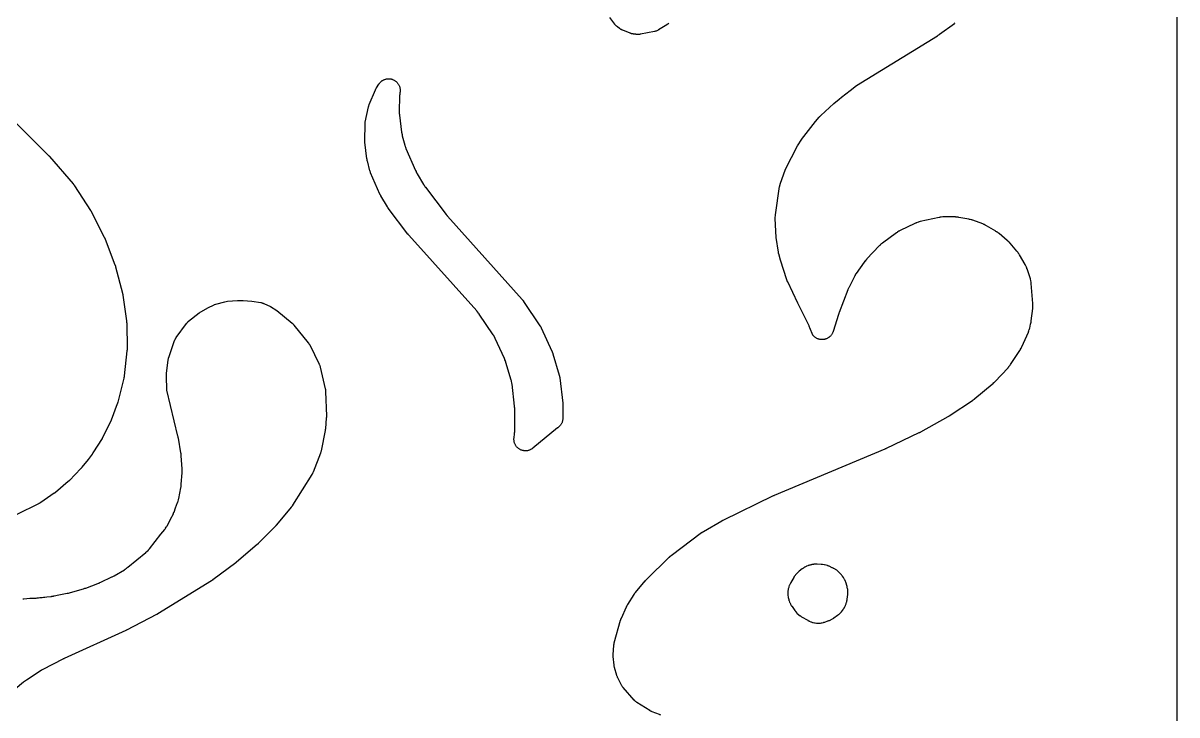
# Model space of a CAD drawing. Header units: millimetres. Extents: x 0 to 300, y 0 to 300.
# Drawn here: x 150.5 to 300.1, y 120.7 to 210.4 of the extents above; entities that cross this region are included whole.
import ezdxf

# ---------------------------------------------------------------- set-up
doc = ezdxf.new("R2010")
doc.units = ezdxf.units.MM
doc.layers.add('CUT', color=7, linetype='CONTINUOUS')

msp = doc.modelspace()

# ---------------------------------------------------------------- linework, layer by layer
at = {"layer": 'CUT'}
for points in [[(140.0684, 300.0625), (193.3882, 300.0625), (298.533, 300.0625), (298.5625, 300.0625), (299.4478, 300.0625), (299.5212, 300.0589), (299.5794, 300.0503), (299.6365, 300.036), (299.6918, 300.0162), (299.745, 299.991), (299.7954, 299.9608), (299.8427, 299.9257), (299.8863, 299.8863), (299.9257, 299.8427), (299.9608, 299.7954), (299.991, 299.745), (300.0162, 299.6918), (300.036, 299.6365), (300.0503, 299.5794), (300.0589, 299.5212), (300.0625, 299.4478), (300.0625, 298.5625), (300.0625, 1.4375)], [(234.199, 210.3648), (234.1912, 210.3577), (234.1783, 210.3458), (234.1464, 210.318), (234.0914, 210.2722), (234.0667, 210.2524), (234.064, 210.2503), (234.0386, 210.2314), (233.9805, 210.1896), (233.9456, 210.1657), (233.9309, 210.1561), (233.922, 210.1504), (232.8587, 209.4766), (232.8498, 209.471), (232.8419, 209.4662), (232.7902, 209.4365), (232.7136, 209.396), (232.6245, 209.3549), (232.5638, 209.3308), (232.4707, 209.2996), (232.3871, 209.2766), (232.3292, 209.2627), (232.3201, 209.2608), (232.3098, 209.2588), (230.5191, 208.9132), (230.5079, 208.9111), (230.4892, 208.9078), (230.4439, 208.9008), (230.3845, 208.8932), (230.3047, 208.8866), (230.2245, 208.8836), (230.1444, 208.8841), (230.0846, 208.8871), (230.039, 208.8906), (230.0201, 208.8926), (230.0087, 208.8938), (229.9214, 208.9038), (229.916, 208.9045), (229.9034, 208.906), (229.8989, 208.9066), (229.8886, 208.9079), (229.8852, 208.9083), (229.8557, 208.9118), (229.8516, 208.9123), (229.6136, 208.9393), (229.6033, 208.9406), (229.5879, 208.9425), (229.5485, 208.9483), (229.499, 208.9567), (229.432, 208.9708), (229.3653, 208.9875), (229.2995, 209.0066), (229.2509, 209.0228), (229.214, 209.036), (229.1988, 209.0418), (229.1897, 209.0453), (228.207, 209.4326), (228.1974, 209.4365), (228.1815, 209.443), (228.1436, 209.4595), (228.0944, 209.4822), (228.0299, 209.5152), (227.9667, 209.5509), (227.9051, 209.5889), (227.8602, 209.6193), (227.8264, 209.6432), (227.8126, 209.6535), (227.8044, 209.6597), (227.5222, 209.8748), (227.5139, 209.8812), (227.5001, 209.892), (227.4677, 209.9185), (227.426, 209.9543), (227.3724, 210.0043), (227.3206, 210.0567), (227.2712, 210.111), (227.2359, 210.153), (227.2097, 210.1858), (227.1991, 210.1996), (227.1928, 210.208), (226.5375, 211.0885)], [(233.1358, 120.651), (233.0753, 120.6691), (233.0029, 120.6934), (232.9698, 120.7052), (232.0291, 121.063), (232.0184, 121.0671), (232.0087, 121.071), (231.968, 121.0882), (231.8962, 121.1207), (231.8661, 121.1351), (231.8379, 121.1499), (231.7726, 121.1858), (231.7345, 121.208), (231.722, 121.2157), (231.7112, 121.2224), (230.0521, 122.2761), (230.0431, 122.2819), (230.0372, 122.2857), (229.9991, 122.312), (229.9447, 122.3515), (229.8858, 122.3983), (229.8474, 122.4315), (229.7966, 122.479), (229.759, 122.5169), (229.7301, 122.5475), (229.7212, 122.5573), (229.7133, 122.5662), (228.2756, 124.2032), (228.2298, 124.2608), (228.1511, 124.3685), (228.1002, 124.4464), (228.085, 124.4724), (228.0672, 124.5044), (228.062, 124.5144), (228.0572, 124.5235), (227.5685, 125.4733), (227.5636, 125.4829), (227.5593, 125.4916), (227.5416, 125.5293), (227.5112, 125.5977), (227.499, 125.6269), (227.4883, 125.6551), (227.4645, 125.7215), (227.4514, 125.7611), (227.4473, 125.7745), (227.4439, 125.786), (227.1484, 126.7989), (227.1455, 126.8089), (227.143, 126.818), (227.133, 126.8572), (227.1166, 126.9281), (227.1102, 126.9582), (227.1052, 126.987), (227.0945, 127.0548), (227.0891, 127.095), (227.0876, 127.1084), (227.0864, 127.1201), (226.9785, 128.2191), (226.9776, 128.2286), (226.9769, 128.2373), (226.9744, 128.2744), (226.9714, 128.3413), (226.9705, 128.3696), (226.9706, 128.3965), (226.9719, 128.4596), (226.9734, 128.4969), (226.9742, 128.5093), (226.9749, 128.5201), (227.0584, 129.6586), (227.0593, 129.6697), (227.0601, 129.6797), (227.0649, 129.7227), (227.0752, 129.7997), (227.0802, 129.8322), (227.0862, 129.8629), (227.1015, 129.9346), (227.1115, 129.9767), (227.1152, 129.9907), (227.1185, 130.0028), (227.9416, 132.9551), (227.9436, 132.9619), (227.9481, 132.9778), (227.9489, 132.9805), (227.9578, 133.0092), (227.9758, 133.0636), (227.9973, 133.1221), (228.0258, 133.1918), (228.0395, 133.2237), (228.7091, 134.6983), (228.7154, 134.7117), (228.7302, 134.7429), (228.7366, 134.7563), (228.7444, 134.772), (228.751, 134.7851), (228.7666, 134.8154), (228.7734, 134.8284), (228.779, 134.8388), (228.786, 134.8517), (228.8027, 134.8816), (228.8099, 134.8944), (228.8189, 134.9098), (228.8263, 134.9225), (228.844, 134.9519), (228.8516, 134.9644), (229.6717, 136.2814), (229.6803, 136.295), (229.7007, 136.3265), (229.7095, 136.3399), (229.7204, 136.3561), (229.7295, 136.3694), (229.751, 136.4001), (229.7604, 136.4132), (229.7679, 136.4236), (229.7775, 136.4365), (229.8, 136.4664), (229.8098, 136.4792), (229.8219, 136.4946), (229.8319, 136.5072), (229.8556, 136.5363), (229.8658, 136.5486), (231.1226, 138.0416), (231.1295, 138.0497), (231.1457, 138.0685), (231.1527, 138.0765), (231.1613, 138.0863), (231.1684, 138.0942), (231.1851, 138.1127), (231.1923, 138.1205), (231.1981, 138.1268), (231.2054, 138.1346), (231.2225, 138.1526), (231.2298, 138.1603), (231.2389, 138.1696), (231.2463, 138.1772), (231.2639, 138.1948), (231.2714, 138.2023), (234.2487, 141.1267), (234.2595, 141.1371), (234.2847, 141.1612), (234.2957, 141.1714), (234.3091, 141.1837), (234.3202, 141.1937), (234.3463, 141.2169), (234.3575, 141.2268), (234.3666, 141.2346), (234.378, 141.2442), (234.4049, 141.2665), (234.4165, 141.276), (234.4307, 141.2874), (234.4424, 141.2967), (234.47, 141.3181), (234.4819, 141.3271), (238.4441, 144.2988), (238.4545, 144.3065), (238.4789, 144.3243), (238.4895, 144.3318), (238.5024, 144.341), (238.513, 144.3483), (238.5379, 144.3654), (238.5486, 144.3726), (238.5573, 144.3784), (238.5681, 144.3855), (238.5935, 144.4018), (238.6045, 144.4087), (238.6179, 144.4171), (238.6289, 144.4238), (238.6547, 144.4394), (238.6659, 144.446), (241.0612, 145.8446), (241.0674, 145.8481), (241.0818, 145.8564), (241.0879, 145.8599), (241.103, 145.8684), (241.1105, 145.8726), (241.1282, 145.8823), (241.1358, 145.8864), (241.142, 145.8898), (241.1498, 145.8939), (241.168, 145.9035), (241.1759, 145.9075), (241.1796, 145.9094), (241.1888, 145.9141), (241.2104, 145.9249), (241.2197, 145.9295), (247.7622, 149.0965), (247.7666, 149.0986), (247.777, 149.1036), (247.7814, 149.1057), (247.7921, 149.1107), (247.7975, 149.1132), (247.8101, 149.1191), (247.8155, 149.1216), (247.82, 149.1236), (247.8255, 149.1261), (247.8384, 149.1318), (247.8433, 149.134), (247.8535, 149.1384), (247.8685, 149.1449), (247.875, 149.1476), (262.249, 155.1792), (262.2551, 155.1818), (262.2972, 155.2), (262.3037, 155.2029), (262.356, 155.2262), (262.3624, 155.2291), (262.4035, 155.2481), (262.4102, 155.2512), (266.6535, 157.27), (266.6619, 157.2741), (266.7203, 157.303), (266.7293, 157.3075), (266.8015, 157.3448), (266.8102, 157.3494), (266.8668, 157.3798), (266.8761, 157.3848), (270.4089, 159.363), (270.4182, 159.3683), (270.482, 159.4055), (270.4918, 159.4113), (270.5705, 159.4593), (270.5799, 159.4652), (270.6414, 159.5042), (270.6514, 159.5107), (273.5389, 161.4259), (273.5524, 161.4352), (273.6397, 161.4965), (273.653, 161.5062), (273.7603, 161.5862), (273.7733, 161.5961), (273.8571, 161.6622), (273.8698, 161.6725), (276.1157, 163.5455), (276.1294, 163.5573), (276.2179, 163.6358), (276.2313, 163.648), (276.3393, 163.7498), (276.3523, 163.7625), (276.4358, 163.8461), (276.4485, 163.8592), (278.1647, 165.6852), (278.1733, 165.6945), (278.2284, 165.7557), (278.2368, 165.7652), (278.2691, 165.8027), (278.2853, 165.8222), (278.3875, 165.9512), (278.4028, 165.9714), (278.4319, 166.0115), (278.4392, 166.0218), (278.4862, 166.0894), (278.4933, 166.0999), (279.7041, 167.926), (279.711, 167.9368), (279.7556, 168.0073), (279.7624, 168.0182), (279.7883, 168.0612), (279.8011, 168.0834), (279.881, 168.2298), (279.8929, 168.2526), (279.915, 168.2976), (279.9205, 168.3092), (279.9558, 168.3849), (279.9611, 168.3966), (280.7984, 170.3007), (280.8036, 170.3127), (280.8361, 170.3913), (280.841, 170.4034), (280.8595, 170.4511), (280.8684, 170.4757), (280.9231, 170.6367), (280.9309, 170.6616), (280.9452, 170.7107), (280.9487, 170.7233), (280.9707, 170.8055), (280.974, 170.8182), (281.0939, 171.3084), (281.0979, 171.3258), (281.1221, 171.4397), (281.1256, 171.4573), (281.1518, 171.6011), (281.1547, 171.6188), (281.1722, 171.7339), (281.1746, 171.7517), (281.3711, 173.3766), (281.3727, 173.3915), (281.382, 173.4882), (281.3832, 173.5031), (281.3873, 173.5614), (281.3887, 173.5913), (281.3927, 173.7855), (281.3926, 173.8155), (281.3909, 173.8738), (281.3903, 173.8888), (281.385, 173.9858), (281.384, 174.0008), (281.1772, 176.6112), (281.1761, 176.6235), (281.168, 176.7037), (281.1667, 176.7161), (281.1608, 176.7642), (281.1574, 176.7888), (281.1317, 176.9457), (281.1217, 176.9943), (281.0833, 177.1486), (281.0768, 177.1725), (281.0631, 177.219), (281.0595, 177.2309), (281.0351, 177.3077), (281.0313, 177.3195), (280.6295, 178.5035), (280.6246, 178.5174), (280.5915, 178.6076), (280.5863, 178.6214), (280.5651, 178.675), (280.5535, 178.7022), (280.4743, 178.877), (280.4614, 178.9036), (280.4351, 178.9549), (280.4281, 178.968), (280.3821, 179.0522), (280.3749, 179.0651), (279.646, 180.3261), (279.6389, 180.3381), (279.5919, 180.4151), (279.5846, 180.4269), (279.5553, 180.4726), (279.5398, 180.4956), (279.4354, 180.6427), (279.4189, 180.665), (279.3855, 180.7077), (279.3768, 180.7186), (279.3196, 180.7884), (279.3107, 180.799), (278.4298, 181.8256), (278.4217, 181.8347), (278.369, 181.8937), (278.3607, 181.9027), (278.3283, 181.9376), (278.3113, 181.955), (278.1989, 182.0664), (278.1812, 182.0832), (278.146, 182.1153), (278.137, 182.1234), (278.0774, 182.1756), (278.0682, 182.1835), (277.0165, 183.0678), (277.0069, 183.0757), (276.9439, 183.1265), (276.9341, 183.1342), (276.8956, 183.1639), (276.8756, 183.1787), (276.7436, 183.2722), (276.723, 183.2861), (276.6821, 183.3126), (276.6716, 183.3192), (276.6028, 183.3618), (276.5921, 183.3682), (275.381, 184.083), (275.3694, 184.0897), (275.2938, 184.1321), (275.2821, 184.1385), (275.236, 184.1629), (275.2122, 184.1749), (275.0557, 184.2494), (275.0314, 184.2603), (274.9834, 184.2806), (274.971, 184.2857), (274.8904, 184.3176), (274.878, 184.3224), (273.6104, 184.7927), (273.5981, 184.7971), (273.5177, 184.825), (273.5053, 184.8291), (273.4566, 184.8448), (273.4315, 184.8523), (273.2675, 184.8973), (273.2421, 184.9037), (273.1923, 184.9151), (273.1795, 184.9178), (273.0961, 184.935), (273.0833, 184.9374), (271.7821, 185.1752), (271.7696, 185.1774), (271.6884, 185.1904), (271.6759, 185.1923), (271.6269, 185.1991), (271.6018, 185.2021), (271.4381, 185.2179), (271.4129, 185.2198), (271.3635, 185.2225), (271.3508, 185.2231), (271.2686, 185.2258), (271.256, 185.2261), (269.9587, 185.2416), (269.9416, 185.2416), (269.8305, 185.2398), (269.8134, 185.2392), (269.7468, 185.2362), (269.7127, 185.2337), (269.4917, 185.2111), (269.4578, 185.2067), (269.3919, 185.1961), (269.3751, 185.1932), (269.2659, 185.1724), (269.2492, 185.169), (266.7812, 184.6275), (266.7638, 184.6234), (266.6514, 184.5952), (266.6342, 184.5906), (266.5673, 184.5717), (266.5333, 184.561), (266.3146, 184.4849), (266.2813, 184.4722), (266.2171, 184.4455), (266.2008, 184.4384), (266.0952, 184.3907), (266.079, 184.3831), (264.1829, 183.4584), (264.171, 183.4525), (264.0942, 183.4129), (264.0825, 183.4067), (264.0368, 183.3818), (264.0138, 183.3686), (263.8658, 183.2794), (263.8433, 183.2652), (263.8001, 183.2365), (263.7891, 183.229), (263.7182, 183.1796), (263.7074, 183.1718), (261.8886, 181.8429), (261.8779, 181.8348), (261.8085, 181.7817), (261.7979, 181.7734), (261.7569, 181.7406), (261.7364, 181.7233), (261.6051, 181.608), (261.5853, 181.5899), (261.5475, 181.5535), (261.5379, 181.544), (261.4763, 181.4821), (261.4669, 181.4725), (259.8603, 179.784), (259.8455, 179.7679), (259.7514, 179.6614), (259.7372, 179.6447), (259.624, 179.507), (259.6105, 179.4898), (259.5243, 179.3768), (259.5114, 179.3591), (258.4906, 177.9132), (258.4846, 177.9044), (258.443, 177.8432), (258.4368, 177.8341), (258.4103, 177.7934), (258.3979, 177.7736), (258.323, 177.6485), (258.3118, 177.629), (258.293, 177.5948), (258.288, 177.5855), (258.2539, 177.5207), (258.2485, 177.5101), (257.5539, 176.1248), (257.5476, 176.1117), (257.5074, 176.0265), (257.5014, 176.0133), (257.4535, 175.9051), (257.4478, 175.8918), (257.4118, 175.8047), (257.4065, 175.7913), (256.2661, 172.8337), (256.2628, 172.8249), (256.2403, 172.7637), (256.2369, 172.7542), (256.2102, 172.6775), (256.207, 172.6682), (256.1868, 172.6072), (256.1836, 172.5971), (255.4989, 170.3967), (255.4845, 170.3541), (255.4561, 170.2766), (255.4209, 170.1938), (255.3947, 170.1398), (255.3514, 170.0609), (255.32, 170.0099), (255.269, 169.9356), (255.2326, 169.888), (255.1745, 169.8192), (255.1335, 169.7755), (255.0688, 169.7129), (255.0237, 169.6734), (254.953, 169.6176), (254.9042, 169.5828), (254.8283, 169.5344), (254.7762, 169.5047), (254.6959, 169.464), (254.6411, 169.4397), (254.5571, 169.4073), (254.5001, 169.3885), (254.4133, 169.3647), (254.3548, 169.3517), (254.266, 169.3366), (254.2065, 169.3296), (254.1167, 169.3235), (254.0567, 169.3224), (253.9667, 169.3253), (253.907, 169.3302), (253.8177, 169.3421), (253.7588, 169.353), (253.6712, 169.3737), (253.6136, 169.3904), (253.5285, 169.4198), (253.4729, 169.4422), (253.3911, 169.48), (253.338, 169.5078), (253.2605, 169.5535), (253.2104, 169.5865), (253.1378, 169.6398), (253.0913, 169.6776), (253.0244, 169.7379), (252.9819, 169.7801), (252.9214, 169.8468), (252.8833, 169.8931), (252.8615, 169.9225), (252.4781, 170.8557), (252.4741, 170.8653), (252.4455, 170.9315), (252.441, 170.9417), (252.4038, 171.0236), (252.3992, 171.0335), (252.3687, 171.0977), (252.3636, 171.1082), (250.8965, 174.0451), (249.6109, 176.7944), (249.6053, 176.8067), (249.5943, 176.8311), (249.5055, 177.0619), (248.6616, 179.6308), (248.4396, 180.4348), (248.4364, 180.4466), (248.4291, 180.4744), (248.4261, 180.4863), (248.4225, 180.5009), (248.4196, 180.5129), (248.4132, 180.5408), (248.4104, 180.5528), (248.4083, 180.5625), (248.4058, 180.5745), (248.4001, 180.6026), (248.3977, 180.6147), (248.3949, 180.6294), (248.3927, 180.6415), (248.3877, 180.6698), (248.3857, 180.6819), (248.085, 182.5443), (247.9581, 185.023), (247.9593, 185.0425), (247.9603, 185.0567), (247.9959, 185.5134), (248.5567, 189.1635), (248.5582, 189.1734), (248.5597, 189.1823), (248.5668, 189.2202), (248.581, 189.2882), (248.5875, 189.3168), (248.5947, 189.3438), (248.6124, 189.4068), (248.6237, 189.4439), (248.6277, 189.4561), (248.6313, 189.4667), (249.3076, 191.442), (250.8487, 194.4488), (251.4184, 195.3017), (251.6601, 195.6127), (251.6686, 195.6238), (251.7043, 195.6697), (253.1912, 197.5837), (253.6867, 198.1695), (253.6953, 198.1795), (253.7155, 198.2027), (253.7242, 198.2125), (253.7349, 198.2245), (253.7437, 198.2342), (253.7646, 198.2567), (253.7736, 198.2663), (253.7809, 198.274), (253.79, 198.2835), (253.7925, 198.286), (253.8064, 198.2997), (253.8189, 198.312), (253.8219, 198.3149), (253.8769, 198.369), (255.5677, 199.9499), (256.2672, 200.5009), (256.5953, 200.7593), (257.7083, 201.6359), (258.5157, 202.2719), (269.0049, 208.7231), (269.0154, 208.7297), (269.0828, 208.7731), (269.0931, 208.7799), (269.1766, 208.8361), (269.1867, 208.8431), (269.1966, 208.85), (269.2038, 208.855), (269.2729, 208.9035), (269.2835, 208.9111), (271.2075, 210.3254), (271.2199, 210.3348), (271.2995, 210.3966)], [(140.2557, 206.6944), (153.7811, 193.1944), (153.786, 193.1895), (153.7971, 193.1782), (153.8019, 193.1733), (153.8135, 193.1614), (153.8193, 193.1554), (153.8327, 193.1414), (153.8384, 193.1353), (153.843, 193.1304), (153.8488, 193.1241), (153.8622, 193.1096), (153.8679, 193.1033), (153.8706, 193.1003), (153.8772, 193.0929), (153.8926, 193.0755), (153.8991, 193.068), (156.9438, 189.5378), (156.9539, 189.5259), (156.9772, 189.4979), (156.9871, 189.4858), (156.9989, 189.4711), (157.0086, 189.4589), (157.0308, 189.4302), (157.0403, 189.4178), (157.0477, 189.4078), (157.057, 189.3953), (157.0782, 189.3658), (157.0872, 189.3531), (157.0981, 189.3375), (157.1069, 189.3246), (157.1271, 189.2945), (157.1356, 189.2814), (159.2164, 186.0578), (159.2227, 186.048), (159.2371, 186.025), (159.2432, 186.0151), (159.2506, 186.003), (159.2566, 185.993), (159.2704, 185.9696), (159.2763, 185.9596), (159.281, 185.9515), (159.2867, 185.9413), (159.2999, 185.9176), (159.3055, 185.9074), (159.3122, 185.8949), (159.3177, 185.8847), (159.3303, 185.8606), (159.3356, 185.8503), (160.9927, 182.5865), (160.9978, 182.5761), (161.0098, 182.5518), (161.0148, 182.5414), (161.0209, 182.5286), (161.0258, 182.5181), (161.0371, 182.4935), (161.0419, 182.4829), (161.0457, 182.4744), (161.0503, 182.4638), (161.061, 182.4389), (161.0655, 182.4282), (161.0709, 182.4151), (161.0753, 182.4044), (161.0853, 182.3793), (161.0896, 182.3685), (162.38, 179.0085), (162.3844, 178.9967), (162.3945, 178.9693), (162.3987, 178.9576), (162.4038, 178.9432), (162.4079, 178.9313), (162.4172, 178.9037), (162.4211, 178.8918), (162.4242, 178.8822), (162.4279, 178.8703), (162.4365, 178.8423), (162.4401, 178.8304), (162.4443, 178.8157), (162.4477, 178.8037), (162.4555, 178.7755), (162.4588, 178.7634), (163.349, 175.3543), (163.3522, 175.3417), (163.3595, 175.3123), (163.3625, 175.2996), (163.366, 175.2842), (163.3689, 175.2715), (163.3752, 175.2419), (163.3779, 175.2292), (163.3799, 175.219), (163.3824, 175.2063), (163.3879, 175.1765), (163.3902, 175.1637), (163.3928, 175.1481), (163.3949, 175.1353), (163.3996, 175.1053), (163.4015, 175.0925), (163.8739, 171.7415), (163.8758, 171.7275), (163.8799, 171.6947), (163.8815, 171.6806), (163.8834, 171.6635), (163.8848, 171.6494), (163.8879, 171.6165), (163.8891, 171.6024), (163.8899, 171.5911), (163.8909, 171.577), (163.8929, 171.544), (163.8937, 171.5299), (163.8945, 171.5127), (163.895, 171.4985), (163.896, 171.4655), (163.8963, 171.4514), (163.9436, 168.1401), (163.9437, 168.1263), (163.9436, 168.0941), (163.9435, 168.0803), (163.9432, 168.0635), (163.9429, 168.0497), (163.9419, 168.0175), (163.9413, 168.0038), (163.9408, 167.9927), (163.9401, 167.9789), (163.9381, 167.9468), (163.9371, 167.9331), (163.9358, 167.9163), (163.9346, 167.9026), (163.9316, 167.8705), (163.9302, 167.8568), (163.5799, 164.6358), (163.5781, 164.6201), (163.5735, 164.5835), (163.5714, 164.5679), (163.5686, 164.5488), (163.5662, 164.5332), (163.5603, 164.4969), (163.5576, 164.4813), (163.5554, 164.4689), (163.5525, 164.4533), (163.5453, 164.4172), (163.5421, 164.4017), (163.538, 164.3829), (163.5345, 164.3675), (163.5261, 164.3317), (163.5223, 164.3163), (162.7378, 161.2274), (162.7348, 161.2158), (162.7275, 161.1888), (162.7244, 161.1772), (162.7204, 161.1631), (162.717, 161.1516), (162.7091, 161.1248), (162.7056, 161.1133), (162.7027, 161.1041), (162.6991, 161.0927), (162.6904, 161.066), (162.6866, 161.0547), (162.6819, 161.0408), (162.6779, 161.0295), (162.6685, 161.0031), (162.6644, 160.9918), (161.8847, 158.8909), (161.8804, 158.8796), (161.8703, 158.8533), (161.8658, 158.842), (161.8603, 158.8283), (161.8558, 158.8172), (161.8449, 158.7911), (161.8402, 158.78), (161.8363, 158.7711), (161.8314, 158.7601), (161.8199, 158.7343), (161.8148, 158.7234), (161.8086, 158.71), (161.8034, 158.6991), (161.7912, 158.6737), (161.7859, 158.6628), (160.8079, 156.7026), (160.803, 156.6928), (160.7913, 156.6702), (160.7863, 156.6605), (160.78, 156.6487), (160.7749, 156.6391), (160.7627, 156.6168), (160.7574, 156.6072), (160.7531, 156.5995), (160.7477, 156.5901), (160.735, 156.568), (160.7295, 156.5586), (160.7227, 156.5471), (160.717, 156.5378), (160.7038, 156.516), (160.698, 156.5067), (159.5243, 154.6337), (159.5185, 154.6245), (159.5048, 154.6033), (159.4989, 154.5942), (159.4916, 154.5832), (159.4856, 154.5742), (159.4714, 154.5533), (159.4712, 154.553), (159.4599, 154.5371), (159.4537, 154.5284), (159.4459, 154.5179), (159.4396, 154.5093), (159.4246, 154.4893), (159.4181, 154.4807), (158.8835, 153.7837), (158.103, 152.7697), (158.0952, 152.7596), (158.0767, 152.7363), (158.0687, 152.7264), (158.0589, 152.7144), (158.0508, 152.7046), (158.0348, 152.6855), (158.0161, 152.6644), (158.0075, 152.6549), (157.997, 152.6433), (157.9882, 152.6339), (157.9678, 152.6121), (157.9589, 152.6028), (156.4749, 151.067), (156.4671, 151.059), (156.4488, 151.0406), (156.4409, 151.0327), (156.4312, 151.0231), (156.4232, 151.0154), (156.4044, 150.9974), (156.3964, 150.9897), (156.3898, 150.9836), (156.3816, 150.976), (156.3624, 150.9584), (156.3542, 150.951), (156.344, 150.9419), (156.3357, 150.9346), (156.316, 150.9175), (156.3076, 150.9102), (154.6701, 149.5212), (154.6609, 149.5135), (154.6393, 149.4956), (154.6299, 149.4881), (154.6185, 149.4789), (154.6091, 149.4714), (154.5873, 149.4543), (154.5693, 149.441), (154.5597, 149.434), (154.5479, 149.4255), (154.5382, 149.4186), (154.5154, 149.4026), (154.5056, 149.3958), (153.6341, 148.8016), (152.7473, 148.1992), (152.7348, 148.1909), (152.7055, 148.1717), (152.6929, 148.1636), (152.6774, 148.1539), (152.6647, 148.146), (152.6348, 148.1278), (152.6219, 148.1201), (152.6116, 148.114), (152.5986, 148.1065), (152.5681, 148.0894), (152.555, 148.0821), (152.5389, 148.0734), (152.5256, 148.0664), (152.4946, 148.0502), (152.4813, 148.0434), (149.6612, 146.6345)], [(150.4121, 135.7062), (150.4952, 135.7108), (150.5053, 135.7114), (150.5708, 135.7162), (150.5816, 135.717), (151.3544, 135.7866), (151.986, 135.8058), (152.005, 135.8067), (152.1286, 135.8144), (152.1476, 135.8159), (152.3023, 135.8304), (152.3212, 135.8325), (152.4441, 135.8481), (152.4629, 135.8507), (152.6384, 135.8786), (152.7696, 135.8834), (152.7896, 135.8845), (152.9192, 135.8936), (152.9392, 135.8954), (153.1014, 135.9122), (153.1212, 135.9146), (153.25, 135.9323), (153.2697, 135.9354), (153.2698, 135.9354), (153.5581, 135.9849), (154.0409, 136.0284), (154.0514, 136.0294), (154.1243, 136.0373), (154.1351, 136.0385), (154.1828, 136.0446), (154.2057, 136.0479), (154.3482, 136.0715), (154.3701, 136.0755), (154.408, 136.0833), (154.4183, 136.0855), (154.489, 136.1012), (154.5005, 136.1038), (155.1045, 136.2506), (156.199, 136.4387), (156.2155, 136.4418), (156.322, 136.4631), (156.3384, 136.4667), (156.4713, 136.4972), (156.4876, 136.5012), (156.5928, 136.5285), (156.6089, 136.5329), (158.3027, 137.023), (158.3132, 137.0262), (158.386, 137.0487), (158.3972, 137.0523), (158.4873, 137.0821), (158.4982, 137.0858), (158.569, 137.1107), (158.5805, 137.1149), (160.1368, 137.6992), (160.1549, 137.7064), (160.2717, 137.7546), (160.2896, 137.7623), (160.3368, 137.7836), (160.4077, 137.8121), (160.4251, 137.8195), (160.5375, 137.8689), (160.5547, 137.8767), (161.9925, 138.5634), (162.0041, 138.5691), (162.0793, 138.607), (162.0908, 138.613), (162.1841, 138.6626), (162.1955, 138.6688), (162.2689, 138.7099), (162.2802, 138.7164), (163.596, 139.4907), (163.6055, 139.4964), (163.6716, 139.537), (163.6814, 139.5432), (163.7243, 139.5706), (163.7447, 139.5843), (163.8699, 139.6719), (163.889, 139.6858), (163.9216, 139.7106), (163.9304, 139.7174), (163.9906, 139.765), (164.0003, 139.7728), (164.0386, 139.8044), (164.0486, 139.8122), (164.0604, 139.8217), (166.3874, 141.7399), (166.3996, 141.7502), (166.478, 141.8184), (166.4899, 141.829), (166.5358, 141.8712), (166.5588, 141.8934), (166.7041, 142.0418), (166.7258, 142.0652), (166.767, 142.1121), (166.7774, 142.1242), (166.8439, 142.204), (166.854, 142.2164), (166.8541, 142.2165), (168.3257, 144.0805), (168.3257, 144.0806), (168.8223, 144.7096), (168.8238, 144.7115), (168.832, 144.7222), (168.8845, 144.7917), (168.8924, 144.8025), (168.923, 144.8451), (168.9382, 144.8672), (169.0335, 145.013), (169.0477, 145.0358), (169.0743, 145.0809), (169.081, 145.0925), (169.1237, 145.1685), (169.1302, 145.1803), (169.8092, 146.4549), (169.8182, 146.4724), (169.8746, 146.5873), (169.883, 146.6052), (169.9491, 146.7516), (169.9569, 146.7697), (169.9594, 146.7757), (169.9681, 146.7952), (169.976, 146.8136), (170.0251, 146.9339), (170.0324, 146.9525), (170.2446, 147.5256), (170.5024, 148.2143), (170.5066, 148.2259), (170.533, 148.3013), (170.537, 148.313), (170.552, 148.3587), (170.5592, 148.3822), (170.6028, 148.536), (170.609, 148.5599), (170.6131, 148.5772), (170.6155, 148.5862), (170.6264, 148.6322), (170.6291, 148.644), (170.6458, 148.7208), (170.6482, 148.7326), (170.9184, 150.1124), (170.9218, 150.1314), (170.939, 150.2368), (170.9421, 150.2555), (170.9448, 150.2745), (170.9651, 150.429), (170.9673, 150.448), (170.9795, 150.5717), (170.9811, 150.5907), (171.0779, 152.0427), (171.0788, 152.062), (171.0832, 152.1873), (171.0835, 152.2066), (171.0836, 152.2443), (171.0837, 152.2526), (171.0838, 152.3367), (171.0839, 152.3639), (171.0838, 152.3665), (171.0839, 152.4098), (171.0836, 152.429), (171.0797, 152.5542), (171.0787, 152.5735), (170.973, 154.2385), (170.9717, 154.2549), (170.9621, 154.3609), (170.9604, 154.3772), (170.9446, 154.5099), (170.9425, 154.5262), (170.927, 154.6315), (170.9244, 154.6477), (170.924, 154.6504), (170.5939, 156.5428), (170.5891, 156.5703), (170.5875, 156.5791), (170.5759, 156.6402), (170.574, 156.6496), (170.5584, 156.7255), (170.5564, 156.7347), (170.5431, 156.7945), (170.5408, 156.8043), (169.1056, 162.7729), (169.1025, 162.7858), (169.1018, 162.7891), (169.0604, 164.6273), (169.0602, 164.6434), (169.06, 164.6808), (169.0601, 164.6968), (169.0603, 164.7164), (169.0607, 164.7324), (169.0618, 164.7698), (169.0625, 164.7858), (169.0631, 164.7986), (169.064, 164.8146), (169.0665, 164.852), (169.0677, 164.868), (169.0694, 164.8874), (169.0709, 164.9034), (169.0747, 164.9406), (169.0765, 164.9566), (169.2838, 166.6754), (169.2853, 166.6873), (169.2867, 166.698), (169.2941, 166.7439), (169.3095, 166.826), (169.312, 166.8381), (169.319, 166.8662), (169.3393, 166.9412), (169.3524, 166.9852), (169.3571, 166.9997), (169.3613, 167.0123), (169.624, 167.7792), (170.1174, 169.2033), (170.1211, 169.2139), (170.1237, 169.2208), (170.1414, 169.2662), (170.169, 169.3314), (170.1972, 169.3906), (170.209, 169.413), (170.246, 169.4766), (170.2761, 169.5239), (170.3009, 169.5608), (170.3091, 169.5723), (170.3164, 169.5825), (171.6656, 171.4296), (171.6724, 171.4388), (171.6785, 171.4469), (171.6892, 171.4605), (171.7187, 171.4961), (171.7657, 171.5485), (171.7987, 171.5826), (171.8457, 171.6277), (171.8833, 171.6611), (171.9134, 171.6868), (171.9229, 171.6946), (171.9316, 171.7016), (173.2844, 172.7773), (174.4054, 173.4404), (175.2563, 173.8482), (175.2585, 173.8488), (175.2886, 173.8572), (175.4456, 173.9011), (176.6239, 174.2302), (176.9871, 174.2936), (178.2836, 174.4001), (178.9977, 174.4001), (180.1176, 174.3244), (181.2798, 174.1298), (181.2913, 174.1278), (181.3016, 174.126), (181.3455, 174.1169), (181.4242, 174.0986), (181.4572, 174.0902), (181.4883, 174.0809), (181.5208, 174.0706), (181.5299, 174.0674), (181.5978, 174.042), (181.6376, 174.026), (181.6507, 174.0203), (181.662, 174.0154), (182.5256, 173.6298), (183.3653, 173.1201), (185.3354, 171.4675), (185.3437, 171.4604), (185.3511, 171.454), (185.3823, 171.4259), (185.4374, 171.3739), (185.4602, 171.3515), (185.4811, 171.3294), (185.5292, 171.2767), (185.5569, 171.2449), (185.5659, 171.2341), (185.569, 171.2303), (185.5888, 171.2058), (187.4374, 168.9171), (187.4452, 168.9073), (187.4521, 168.8985), (187.4808, 168.8599), (187.5306, 168.789), (187.5385, 168.7772), (187.5452, 168.7663), (187.5863, 168.6958), (187.6096, 168.6535), (187.6169, 168.6392), (187.6232, 168.6267), (188.8586, 166.1303), (188.8644, 166.1185), (188.8694, 166.1079), (188.8899, 166.0617), (188.9243, 165.9776), (188.938, 165.9419), (188.9496, 165.9072), (188.9749, 165.8254), (188.9885, 165.7765), (188.9925, 165.7602), (188.996, 165.746), (189.6422, 162.9513), (189.6446, 162.9404), (189.6467, 162.9307), (189.6549, 162.8886), (189.6677, 162.8125), (189.6725, 162.7803), (189.6759, 162.7495), (189.6826, 162.6771), (189.6855, 162.6341), (189.6861, 162.6198), (189.6866, 162.6074), (189.7833, 159.3926), (189.7836, 159.3797), (189.7841, 159.3494), (189.7842, 159.3364), (189.7842, 159.3206), (189.7841, 159.3076), (189.7837, 159.2774), (189.7835, 159.2644), (189.7832, 159.254), (189.7827, 159.241), (189.7815, 159.2108), (189.7808, 159.1978), (189.7799, 159.182), (189.7791, 159.1691), (189.777, 159.1389), (189.776, 159.1259), (189.6611, 157.7817), (189.66, 157.7695), (189.6571, 157.7409), (189.6558, 157.7286), (189.6541, 157.7137), (189.6527, 157.7015), (189.6491, 157.6729), (189.6474, 157.6607), (189.646, 157.6509), (189.6442, 157.6387), (189.6398, 157.6103), (189.6379, 157.5982), (189.6354, 157.5834), (189.6332, 157.5712), (189.6281, 157.543), (189.6258, 157.5309), (189.1061, 154.8963), (189.1042, 154.8867), (189.1024, 154.878), (189.0938, 154.841), (189.077, 154.7747), (189.0695, 154.7468), (189.0614, 154.7205), (189.0414, 154.6592), (189.0288, 154.6232), (189.0244, 154.6113), (189.0205, 154.601), (188.0718, 152.1515), (188.0679, 152.1415), (188.0643, 152.1326), (188.048, 152.0944), (188.017, 152.0265), (188.0034, 151.998), (187.9894, 151.9714), (187.9557, 151.9097), (187.9348, 151.8736), (187.9276, 151.8618), (187.9213, 151.8516), (185.4086, 147.8463), (185.4007, 147.834), (185.382, 147.8052), (185.3739, 147.793), (185.3639, 147.7781), (185.3556, 147.766), (185.336, 147.7379), (185.3275, 147.7259), (185.3206, 147.7163), (185.3119, 147.7045), (185.2913, 147.677), (185.2825, 147.6653), (185.2715, 147.6512), (185.2624, 147.6396), (185.241, 147.6128), (185.2317, 147.6014), (183.3382, 145.3114), (183.3318, 145.3037), (183.3167, 145.2859), (183.3102, 145.2783), (183.3022, 145.2691), (183.2956, 145.2616), (183.2802, 145.2441), (183.2735, 145.2366), (183.2681, 145.2307), (183.2613, 145.2233), (183.2455, 145.2061), (183.2387, 145.1988), (183.2303, 145.19), (183.2234, 145.1827), (183.2071, 145.166), (183.2001, 145.1588), (180.9601, 142.8935), (180.9534, 142.8869), (180.9378, 142.8714), (180.931, 142.8648), (180.9228, 142.8568), (180.9159, 142.8503), (180.9, 142.8351), (180.8931, 142.8286), (180.8876, 142.8235), (180.8806, 142.8171), (180.8643, 142.8023), (180.8573, 142.796), (180.8487, 142.7883), (180.8417, 142.7821), (180.8251, 142.7676), (180.818, 142.7614), (178.1559, 140.4864), (178.1514, 140.4825), (178.1407, 140.4736), (178.1362, 140.4697), (178.125, 140.4605), (178.1194, 140.4558), (178.1063, 140.4451), (178.1006, 140.4405), (178.096, 140.4368), (178.0902, 140.4322), (178.0767, 140.4214), (178.0708, 140.4169), (178.0681, 140.4147), (178.0612, 140.4094), (178.045, 140.3971), (178.0381, 140.3919), (175.0767, 138.1779), (175.0686, 138.1719), (175.0495, 138.158), (175.0413, 138.1521), (175.0314, 138.145), (175.0232, 138.1392), (175.004, 138.1258), (174.9957, 138.1201), (174.989, 138.1156), (174.9807, 138.1099), (174.9611, 138.097), (174.9527, 138.0914), (174.9424, 138.0848), (174.9339, 138.0793), (174.9141, 138.0668), (174.9055, 138.0615), (167.9335, 133.763), (167.9276, 133.7594), (167.9138, 133.751), (167.9079, 133.7475), (167.8935, 133.7389), (167.8863, 133.7346), (167.8693, 133.7247), (167.862, 133.7205), (167.8561, 133.7171), (167.8486, 133.7129), (167.8311, 133.7032), (167.8236, 133.699), (167.82, 133.6971), (167.8112, 133.6923), (167.7905, 133.6813), (167.7815, 133.6766), (163.8817, 131.6609), (163.8776, 131.6588), (163.8681, 131.654), (163.8641, 131.6519), (163.8543, 131.647), (163.8494, 131.6445), (163.8378, 131.6388), (163.8329, 131.6364), (163.8288, 131.6344), (163.8237, 131.6319), (163.8119, 131.6262), (163.8074, 131.6241), (163.7981, 131.6197), (163.7844, 131.6134), (163.7784, 131.6106), (155.7921, 127.9732), (155.786, 127.9704), (155.744, 127.9507), (155.7375, 127.9476), (155.6853, 127.9224), (155.679, 127.9193), (155.638, 127.8988), (155.6313, 127.8954), (153.0282, 126.5578), (153.0143, 126.5505), (152.9249, 126.5015), (152.9113, 126.4938), (152.8007, 126.4295), (152.7872, 126.4214), (152.7005, 126.3678), (152.6872, 126.3594), (150.8899, 125.1838), (150.8747, 125.1735), (150.7769, 125.1051), (150.762, 125.0944), (150.6419, 125.0049), (150.6274, 124.9937), (150.5339, 124.9195), (150.5197, 124.9079), (148.6097, 123.2937)]]:
    msp.add_lwpolyline(points, dxfattribs=at)
for points in [[(196.6078, 202.4788), (196.6549, 202.5447), (196.7098, 202.614), (196.7486, 202.6584), (196.8101, 202.722), (196.853, 202.7623), (196.9204, 202.8195), (196.9671, 202.8554), (197.0398, 202.9058), (197.0898, 202.9369), (197.1672, 202.9799), (197.22, 203.006), (197.3011, 203.0412), (197.3562, 203.0619), (197.4405, 203.089), (197.4973, 203.1042), (197.5838, 203.1229), (197.6419, 203.1325), (197.7298, 203.1425), (197.7886, 203.1464), (197.877, 203.1478), (197.9359, 203.1458), (198.024, 203.1385), (198.0824, 203.1308), (198.1694, 203.1149), (198.2268, 203.1015), (198.3118, 203.0771), (198.3676, 203.0581), (198.4498, 203.0255), (198.5034, 203.0011), (198.582, 202.9606), (198.633, 202.931), (198.7073, 202.883), (198.7551, 202.8486), (198.8243, 202.7935), (198.8685, 202.7546), (198.9319, 202.693), (198.9721, 202.6499), (199.0292, 202.5823), (199.065, 202.5355), (199.1151, 202.4627), (199.1461, 202.4126), (199.1889, 202.3352), (199.2148, 202.2823), (199.2498, 202.201), (199.2704, 202.1458), (199.2972, 202.0616), (199.3123, 202.0046), (199.3307, 201.9181), (199.3402, 201.86), (199.35, 201.7721), (199.3537, 201.7133), (199.3548, 201.6248), (199.3527, 201.566), (199.3452, 201.4778), (199.3343, 201.3975), (199.3273, 201.3538), (199.3266, 201.3503), (199.3243, 201.3367), (199.3156, 201.2833), (199.3118, 201.2558), (199.2913, 201.0771), (199.2888, 201.0495), (199.2851, 200.9955), (199.2843, 200.9817), (199.2802, 200.8918), (199.2798, 200.878), (199.236, 198.8893), (199.2358, 198.8787), (199.2355, 198.8049), (199.2355, 198.7938), (199.2362, 198.7454), (199.237, 198.7221), (199.2447, 198.5768), (199.2463, 198.5544), (199.2498, 198.5155), (199.2508, 198.505), (199.2587, 198.4324), (199.2601, 198.4206), (199.5414, 196.2296), (199.5442, 196.2104), (199.5643, 196.0862), (199.5677, 196.0672), (199.5978, 195.9122), (199.6018, 195.8932), (199.6299, 195.7706), (199.6345, 195.7518), (199.9506, 194.548), (199.9535, 194.5376), (199.974, 194.4648), (199.9771, 194.454), (199.9915, 194.4066), (199.9989, 194.3839), (200.0476, 194.2432), (200.0555, 194.2216), (200.07, 194.1845), (200.074, 194.1744), (200.1024, 194.1053), (200.1072, 194.0941), (201.3447, 191.2472), (201.3528, 191.2294), (201.4071, 191.1148), (201.4157, 191.0973), (201.4886, 190.9558), (201.4978, 190.9386), (201.5595, 190.8277), (201.5692, 190.8108), (202.3947, 189.4345), (202.4032, 189.4207), (202.4599, 189.3317), (202.4689, 189.3181), (202.5431, 189.2083), (202.5524, 189.195), (202.6138, 189.1091), (202.6235, 189.096), (205.3071, 185.5553), (205.3147, 185.5456), (205.3643, 185.4828), (205.3721, 185.4732), (205.436, 185.3957), (205.4439, 185.3862), (205.4961, 185.3256), (205.5042, 185.3163), (215.1583, 174.5429), (215.1686, 174.5312), (215.1924, 174.5037), (215.2025, 174.4918), (215.2147, 174.4772), (215.2246, 174.4652), (215.2475, 174.4368), (215.2571, 174.4246), (215.2741, 174.4028), (215.2836, 174.3904), (215.3055, 174.3613), (215.3147, 174.3487), (215.3259, 174.3333), (215.3349, 174.3206), (215.3558, 174.2907), (215.3646, 174.2778), (217.4832, 171.1269), (217.4882, 171.1194), (217.4965, 171.1068), (217.5157, 171.0763), (217.5473, 171.0238), (217.5609, 171.0004), (217.5623, 170.9979), (217.5752, 170.9741), (217.6036, 170.9199), (217.6196, 170.8875), (217.6261, 170.8739), (217.6299, 170.8658), (219.0384, 167.8061), (219.045, 167.7913), (219.0602, 167.7566), (219.0666, 167.7417), (219.0742, 167.7234), (219.0803, 167.7084), (219.0943, 167.6732), (219.1001, 167.658), (219.1102, 167.6312), (219.1158, 167.616), (219.1285, 167.5803), (219.1338, 167.5649), (219.14, 167.5462), (219.1451, 167.5307), (219.1564, 167.4946), (219.1612, 167.4791), (219.981, 164.7029), (219.9837, 164.6936), (219.9881, 164.6782), (219.9978, 164.6408), (220.013, 164.5772), (220.0192, 164.5489), (220.0198, 164.5458), (220.0252, 164.5174), (220.0362, 164.4529), (220.0419, 164.4147), (220.0439, 164.3987), (220.0451, 164.3891), (220.4279, 161.0879), (220.4293, 161.0749), (220.4323, 161.0448), (220.4336, 161.0319), (220.4349, 161.0161), (220.436, 161.0032), (220.4381, 160.9729), (220.439, 160.96), (220.4403, 160.937), (220.441, 160.9241), (220.4423, 160.8938), (220.4428, 160.8808), (220.4432, 160.865), (220.4435, 160.852), (220.4439, 160.8217), (220.444, 160.8087), (220.4441, 159.1702), (220.4429, 159.1244), (220.4386, 159.0405), (220.4293, 158.9493), (220.42, 158.889), (220.4015, 158.7992), (220.3861, 158.7402), (220.3585, 158.6528), (220.3372, 158.5956), (220.3009, 158.5114), (220.2739, 158.4567), (220.2292, 158.3767), (220.1967, 158.325), (220.1441, 158.25), (220.1066, 158.2019), (220.0466, 158.1325), (220.0044, 158.0885), (219.9377, 158.0256), (219.8737, 157.9712), (219.838, 157.9424), (219.7882, 157.9043), (219.7717, 157.8912), (216.5762, 155.2596), (216.541, 155.232), (216.4752, 155.1831), (216.4008, 155.1334), (216.3497, 155.1028), (216.2708, 155.0607), (216.2169, 155.0353), (216.1342, 155.0012), (216.0781, 154.9813), (215.9924, 154.9556), (215.9346, 154.9414), (215.8467, 154.9244), (215.7878, 154.9159), (215.6987, 154.9077), (215.6392, 154.9052), (215.5498, 154.9058), (215.4903, 154.9092), (215.4014, 154.9187), (215.3425, 154.928), (215.255, 154.9463), (215.1973, 154.9614), (215.112, 154.9883), (215.0562, 155.009), (214.974, 155.0443), (214.9205, 155.0704), (214.8422, 155.1137), (214.7915, 155.145), (214.7179, 155.1958), (214.6706, 155.2321), (214.6024, 155.2899), (214.559, 155.3306), (214.4968, 155.395), (214.4576, 155.4398), (214.4022, 155.51), (214.3677, 155.5586), (214.3195, 155.6339), (214.2899, 155.6856), (214.2494, 155.7654), (214.2252, 155.8198), (214.1928, 155.9032), (214.174, 155.9597), (214.1501, 156.0459), (214.1371, 156.104), (214.1218, 156.1922), (214.1146, 156.2513), (214.1082, 156.3405), (214.1069, 156.4), (214.1094, 156.4895), (214.1157, 156.5712), (214.1203, 156.6157), (214.1768, 157.0577), (214.1789, 157.0767), (214.1908, 157.2001), (214.1923, 157.2192), (214.2022, 157.3745), (214.2031, 157.3935), (214.207, 157.5175), (214.2073, 157.5366), (214.2072, 160.2798), (214.207, 160.2971), (214.2037, 160.4096), (214.203, 160.4269), (214.1948, 160.5678), (214.1936, 160.5851), (214.1838, 160.6972), (214.1821, 160.7144), (213.8555, 163.531), (213.8538, 163.5438), (213.8424, 163.6267), (213.8405, 163.6394), (213.8326, 163.6891), (213.828, 163.7145), (213.7945, 163.8784), (213.7888, 163.9035), (213.7767, 163.9523), (213.7734, 163.9648), (213.7514, 164.0456), (213.7479, 164.058), (213.0625, 166.3788), (213.056, 166.3994), (213.0114, 166.5327), (213.0041, 166.5531), (212.9421, 166.7182), (212.9342, 166.7383), (212.88, 166.8681), (212.8713, 166.8879), (211.6745, 169.4878), (211.6693, 169.4987), (211.6352, 169.5691), (211.6298, 169.5799), (211.6084, 169.6218), (211.5971, 169.6431), (211.5205, 169.7795), (211.5083, 169.8002), (211.4836, 169.8403), (211.4772, 169.8505), (211.4348, 169.9163), (211.4282, 169.9264), (209.6094, 172.6313), (209.5975, 172.6484), (209.5182, 172.7579), (209.5057, 172.7746), (209.4015, 172.9085), (209.3885, 172.9246), (209.3018, 173.0284), (209.2881, 173.0442), (200.4743, 182.8793), (200.4671, 182.8873), (200.4506, 182.9063), (200.4435, 182.9144), (200.4402, 182.9183), (200.4359, 182.9233), (200.426, 182.9352), (200.4218, 182.9402), (200.4186, 182.9441), (200.4111, 182.9533), (200.3937, 182.9748), (200.3869, 182.9833), (200.3822, 182.9894), (200.3714, 183.0034), (200.3667, 183.0095), (197.8178, 186.3723), (197.8148, 186.3762), (197.8101, 186.3825), (197.7962, 186.4015), (197.7717, 186.4361), (197.761, 186.4514), (197.7508, 186.4665), (197.7476, 186.4713), (197.7453, 186.4747), (197.7321, 186.495), (197.7077, 186.5337), (197.697, 186.5511), (196.8498, 187.9633), (196.8468, 187.9684), (196.842, 187.9764), (196.828, 188.001), (196.8035, 188.0457), (196.793, 188.0654), (196.783, 188.0848), (196.7798, 188.0909), (196.7776, 188.0954), (196.7648, 188.1215), (196.7415, 188.1713), (196.7315, 188.1936), (195.5256, 190.9659), (195.5225, 190.973), (195.5207, 190.9773), (195.4993, 191.0328), (195.4616, 191.141), (195.4437, 191.1982), (195.4434, 191.1994), (195.4406, 191.2098), (195.1006, 192.5039), (195.0991, 192.5096), (195.0968, 192.5186), (195.0903, 192.5458), (195.0793, 192.5952), (195.0747, 192.6169), (195.0706, 192.6381), (195.0693, 192.6448), (195.0683, 192.6497), (195.0634, 192.6781), (195.055, 192.7319), (195.0516, 192.7559), (194.7708, 194.9376), (194.7699, 194.9452), (194.7693, 194.9497), (194.7643, 195.0077), (194.7592, 195.1009), (194.7575, 195.1574), (194.7573, 195.2037), (194.8016, 197.2199), (194.8035, 197.2614), (194.8087, 197.3374), (194.8182, 197.4199), (194.8303, 197.495), (194.8379, 197.5359), (195.2474, 199.4888), (195.257, 199.5299), (195.2765, 199.605), (195.3015, 199.6858), (195.328, 199.7586), (195.3433, 199.7981), (196.1372, 201.7036), (196.1418, 201.7143), (196.1459, 201.7238), (196.1648, 201.7648), (196.1903, 201.8166), (196.2228, 201.8766), (196.2543, 201.93), (196.2722, 201.9589), (196.5829, 202.4421)], [(249.9426, 135.0682), (249.9679, 135.0195), (250.0561, 134.8672), (250.0704, 134.8438), (250.0994, 134.7987), (250.107, 134.7872), (250.1569, 134.7133), (250.1647, 134.702), (250.5204, 134.2003), (250.5299, 134.1873), (250.5928, 134.1035), (250.6026, 134.0907), (250.6418, 134.0414), (250.6625, 134.0166), (250.7994, 133.8618), (250.8447, 133.8159), (250.9954, 133.6786), (251.0453, 133.6378), (251.2122, 133.5158), (251.2387, 133.4974), (251.2914, 133.4631), (251.3051, 133.4544), (251.3944, 133.3996), (251.4083, 133.3913), (252.1977, 132.9353), (252.2113, 132.9277), (252.3001, 132.8794), (252.3138, 132.8721), (252.3679, 132.8445), (252.3959, 132.8311), (252.5779, 132.7498), (252.6359, 132.7274), (252.8252, 132.6654), (252.855, 132.6565), (252.878, 132.6503), (252.9062, 132.6434), (253.0906, 132.6029), (253.1191, 132.5973), (253.1293, 132.5956), (253.1561, 132.5917), (253.328, 132.5705), (253.3818, 132.5663), (253.5526, 132.5607), (253.6066, 132.5614), (253.7772, 132.5711), (253.8309, 132.5767), (253.9999, 132.6018), (254.0529, 132.6121), (254.2213, 132.6529), (254.2474, 132.6598), (254.2981, 132.6745), (254.311, 132.6784), (254.3948, 132.7048), (254.4076, 132.709), (254.8228, 132.8501), (254.8365, 132.855), (254.9253, 132.8876), (254.9389, 132.8928), (254.9918, 132.9137), (255.0186, 132.925), (255.1887, 133.0019), (255.2405, 133.0284), (255.4023, 133.1214), (255.4272, 133.1366), (255.475, 133.1673), (255.4872, 133.1753), (255.5656, 133.2283), (255.5775, 133.2366), (256.0582, 133.5789), (256.0699, 133.5874), (256.1454, 133.644), (256.1569, 133.6528), (256.2014, 133.6879), (256.2237, 133.7063), (256.364, 133.8283), (256.4059, 133.8684), (256.532, 134.0015), (256.5698, 134.0455), (256.6841, 134.1921), (256.7014, 134.2154), (256.734, 134.2617), (256.7422, 134.2737), (256.7946, 134.352), (256.8025, 134.3642), (256.9019, 134.5209), (256.909, 134.5325), (256.9549, 134.6085), (256.9618, 134.6203), (256.9883, 134.6666), (257.0013, 134.6906), (257.0812, 134.8464), (257.1039, 134.8961), (257.1685, 135.0563), (257.1866, 135.1078), (257.2363, 135.2732), (257.2496, 135.3262), (257.2846, 135.4977), (257.2894, 135.5246), (257.2977, 135.5773), (257.2996, 135.5908), (257.3114, 135.6788), (257.313, 135.6924), (257.3795, 136.295), (257.381, 136.3104), (257.3895, 136.4106), (257.3906, 136.4261), (257.3941, 136.4864), (257.3951, 136.5174), (257.3964, 136.7157), (257.3936, 136.7775), (257.3748, 136.9723), (257.3656, 137.0335), (257.3263, 137.2279), (257.3193, 137.2581), (257.3043, 137.3166), (257.3003, 137.3316), (257.2727, 137.4283), (257.2683, 137.4432), (257.1714, 137.7532), (257.1662, 137.769), (257.1313, 137.8708), (257.1257, 137.8864), (257.1031, 137.9469), (257.0906, 137.9776), (257.0053, 138.1719), (256.9754, 138.231), (256.8708, 138.4122), (256.8345, 138.4677), (256.7088, 138.6386), (256.6884, 138.6647), (256.6473, 138.7146), (256.6366, 138.7272), (256.5659, 138.8084), (256.5548, 138.8207), (256.3075, 139.0891), (256.297, 139.1002), (256.2278, 139.1714), (256.217, 139.1823), (256.1744, 139.224), (256.1521, 139.2448), (256.0054, 139.3746), (255.9576, 139.4127), (255.8007, 139.5253), (255.7493, 139.5583), (255.5795, 139.6557), (255.5526, 139.6702), (255.4994, 139.6972), (255.4857, 139.704), (255.396, 139.7466), (255.3821, 139.753), (254.9543, 139.9434), (254.9413, 139.949), (254.8562, 139.9844), (254.8431, 139.9897), (254.7915, 140.0098), (254.7648, 140.0195), (254.5925, 140.0774), (254.538, 140.0929), (254.3634, 140.1337), (254.3077, 140.1439), (254.1276, 140.1684), (254.0994, 140.1716), (254.0443, 140.1764), (254.0301, 140.1775), (253.9382, 140.1834), (253.924, 140.1841), (253.4215, 140.2045), (253.4056, 140.2049), (253.3021, 140.2064), (253.2862, 140.2064), (253.224, 140.2056), (253.1922, 140.2044), (252.9885, 140.191), (252.9252, 140.1834), (252.7241, 140.1485), (252.6929, 140.1422), (252.6323, 140.1283), (252.6168, 140.1246), (252.5165, 140.0988), (252.5012, 140.0946), (252.4199, 140.0715), (252.4062, 140.0674), (252.3177, 140.0398), (252.3042, 140.0354), (252.2514, 140.0176), (252.2246, 140.0078), (252.0544, 139.9412), (252.0023, 139.9179), (251.8414, 139.8365), (251.7918, 139.8084), (251.6372, 139.7107), (251.6135, 139.6949), (251.5678, 139.663), (251.5563, 139.6547), (251.4816, 139.5997), (251.4702, 139.5911), (251.1021, 139.3063), (251.0908, 139.2973), (251.0181, 139.2382), (251.007, 139.229), (250.9642, 139.1924), (250.9427, 139.1732), (250.8081, 139.0466), (250.768, 139.0052), (250.6478, 138.8682), (250.6119, 138.823), (250.504, 138.6731), (250.4877, 138.6493), (250.457, 138.6021), (250.4493, 138.5899), (250.4002, 138.5101), (250.3928, 138.4977), (249.9939, 137.8136), (249.9872, 137.8018), (249.9445, 137.7247), (249.9381, 137.7128), (249.9135, 137.6659), (249.9015, 137.6416), (249.8279, 137.4842), (249.8072, 137.4341), (249.7481, 137.2707), (249.7394, 137.2451), (249.7325, 137.2228), (249.7246, 137.1951), (249.6776, 137.0142), (249.671, 136.9862), (249.6643, 136.9538), (249.6588, 136.9239), (249.6286, 136.7311), (249.6223, 136.6706), (249.6119, 136.4785), (249.6117, 136.4176), (249.6209, 136.2254), (249.6269, 136.1648), (249.6559, 135.9719), (249.6612, 135.9419), (249.673, 135.8837), (249.6762, 135.8688), (249.6983, 135.7724), (249.7019, 135.7576), (249.734, 135.632), (249.7376, 135.6187), (249.7617, 135.5328), (249.7655, 135.5196), (249.7812, 135.4683), (249.7898, 135.4423), (249.8489, 135.2765), (249.8696, 135.2257)]]:
    msp.add_lwpolyline(points, close=True, dxfattribs=at)

doc.saveas('drawing.dxf')
